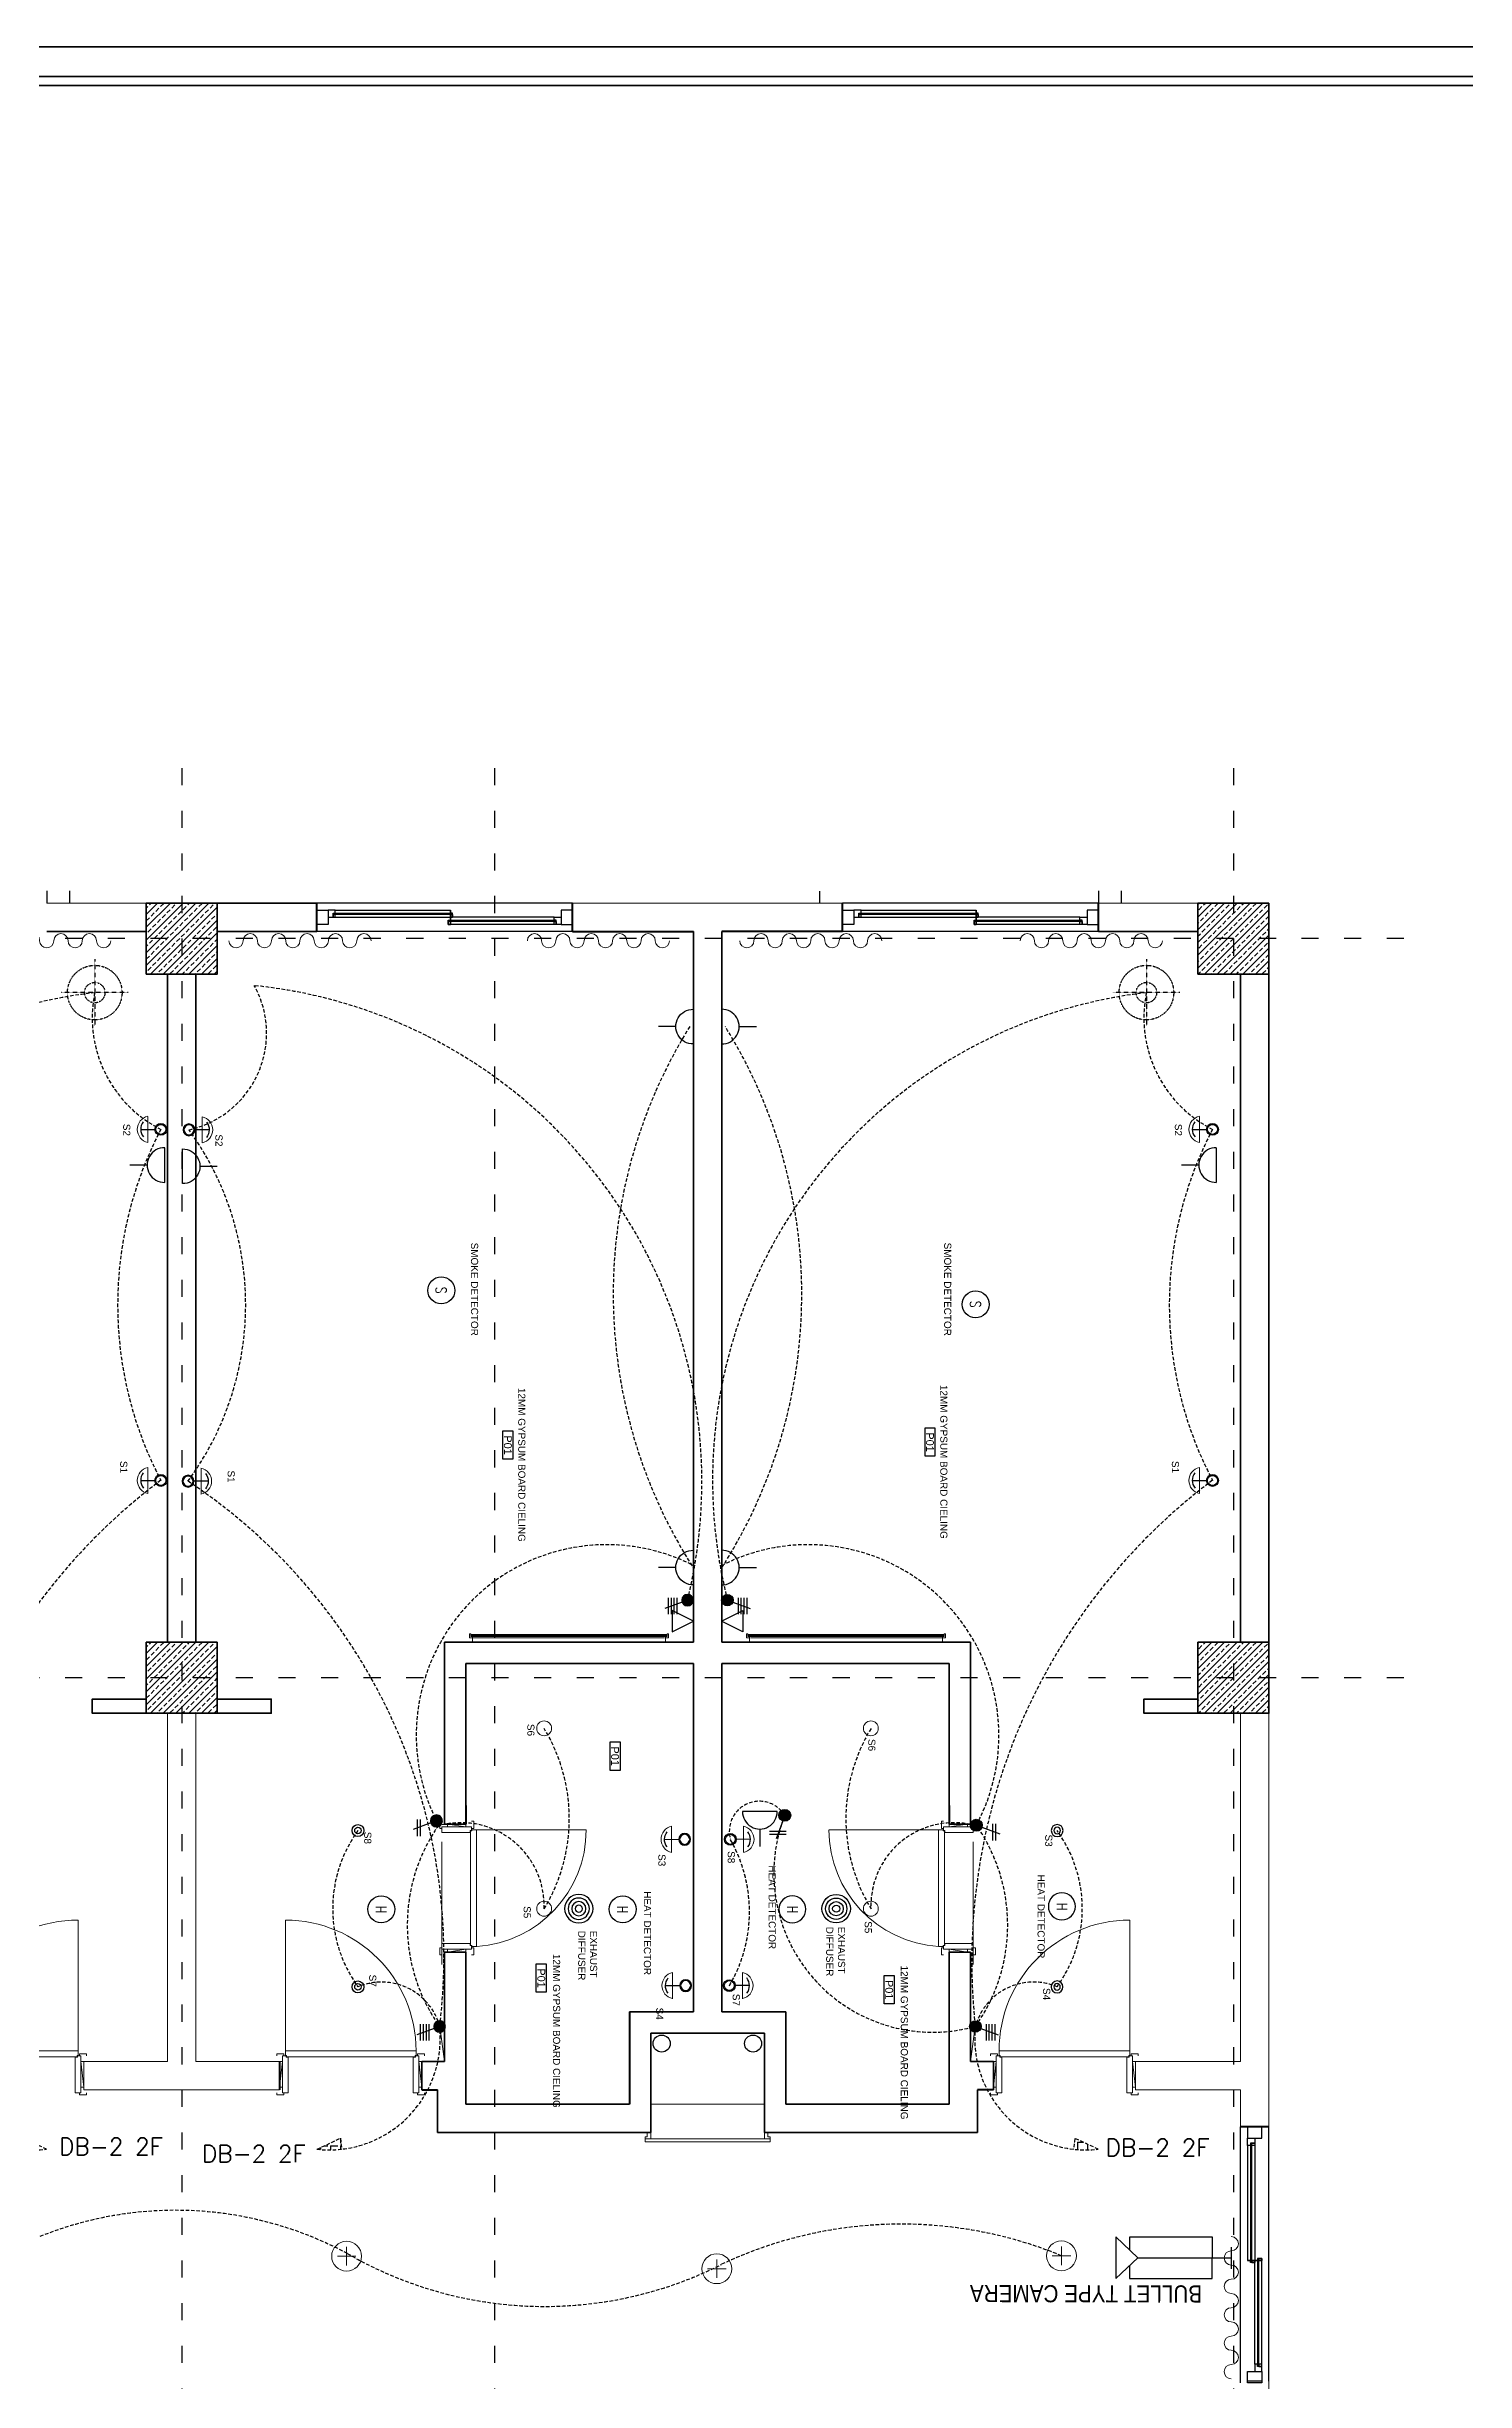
# Model space of a CAD drawing. Header units: millimetres. Extents: x -3207095 to 15275363, y 3702017 to 4798027.
# Drawn here: x 696173 to 697172, y 4471503 to 4473145 of the extents above; entities that cross this region are included whole.
import ezdxf
from ezdxf.enums import TextEntityAlignment as Align

# ---------------------------------------------------------------- set-up
doc = ezdxf.new("R2010")
doc.units = ezdxf.units.MM
for name, pattern in [('ACAD_ISO03W100', [30, 12, -18]), ('DUZ', [500, 500]), ('HIDDEN', [0.375, 0.25, -0.125]), ('HIDDEN2', [0.1875, 0.125, -0.0625])]:
    doc.linetypes.add(name, pattern=pattern)
doc.layers.get('0').update_dxf_attribs({"color": 1, "linetype": 'DUZ'})
for name, color, linetype in [('0 MC MAHAL', 94, 'Continuous'), ('a_aydinlatma', 5, 'Continuous'), ('a_olcu', 30, 'Continuous'), ('a_yazi', 105, 'Continuous'), ('AGAC', 116, 'Continuous'), ('EL-L-LS', 181, 'Continuous'), ('KOLTAR_F', 145, 'Continuous'), ('MH-EL-CCTV', 33, 'Continuous'), ('MH-EL-TEL', 222, 'Continuous'), ('MH-TXT', 2, 'Continuous'), ('OLCU', 1, 'Continuous'), ('PEN', 161, 'Continuous'), ('SMC-EL-FA', 33, 'Continuous'), ('SMC-EL-FA-TXT', 123, 'Continuous'), ('SMC-EL-L-LP', 22, 'Continuous'), ('SMC-EL-P', 160, 'Continuous'), ('SMC-TXT', 123, 'Continuous'), ('söve', 26, 'DUZ'), ('TESİSAT', 57, 'Continuous')]:
    doc.layers.add(name, color=color, linetype=linetype)
for name, color, linetype, lineweight in [('C LIGHT', 202, 'Continuous', 9), ('cam', 143, 'Continuous', 20), ('DUV', 220, 'Continuous', 50), ('DUVAR', 7, 'Continuous', 35), ('EL-L-WIR', 124, 'Continuous', 30), ('FE_MOBTEF.2', 33, 'Continuous', 18), ('FE_PERDE', 205, 'Continuous', 15), ('gor25', 142, 'Continuous', 25), ('iç duvar', 7, 'Continuous', 50), ('KAPEN', 151, 'Continuous', 9), ('KOLON_F', 3, 'Continuous', 35), ('Xref', 253, 'Continuous', 13)]:
    doc.layers.add(name, color=color, linetype=linetype, lineweight=lineweight)
doc.styles.add('ARIEL20S', font='arial.ttf')
doc.styles.add('ROMANS', font='romans.shx')
doc.styles.add('smc-1', font='simplex.shx')
doc.styles.add('SMC-2', font='GOTHIC.TTF', dxfattribs={"width": 0.9})

# ---------------------------------------------------------------- blocks, each defined once
blk = doc.blocks.new('GEN_BLOCK00601')
at = {"linetype": 'Continuous', "ltscale": 50}
for centre, start, end in [((50, 50), 0, 180), ((150, 50), 180, 0), ((250, 50), 0, 180), ((350, 50), 180, 0), ((450, 50), 0, 180), ((550, 50), 180, 0), ((650, 50), 0, 180), ((750, 50), 180, 0), ((850, 50), 0, 180), ((950, 50), 180, 0)]:
    blk.add_arc(centre, 50, start, end, dxfattribs=at)
for tag in ['FLOOR', 'Sfb']:
    blk.add_attdef(tag, (0, 0), '', height=1)
blk = doc.blocks.new('new block')
at = {"layer": 'KAPEN'}
for p, q in [((105202.053, 48261.86), (105202.02, 48261.86)), ((105202.053, 48261.853), (105202.053, 48261.86)), ((105202.063, 48261.853), (105202.053, 48261.853)), ((105202.063, 48261.047), (105202.063, 48261.853)), ((105201.25, 48261.04), (105202.053, 48261.04)), ((105202.053, 48261.047), (105202.063, 48261.047)), ((105202.053, 48261.04), (105202.053, 48261.047))]:
    blk.add_line(p, q, dxfattribs=at)
for points in [[(105202.02, 48261.04), (105202.02, 48261.86)], [(105202.055, 48261.92), (105202.04, 48261.92), (105202.04, 48261.87), (105202.055, 48261.87)], [(105202.225, 48261.88), (105202.225, 48261.9), (105202.095, 48261.88), (105202.095, 48261.9)], [(105202.265, 48261.92), (105202.28, 48261.92), (105202.28, 48261.87), (105202.265, 48261.87)], [(105202.055, 48260.98), (105202.04, 48260.98), (105202.04, 48261.03), (105202.055, 48261.03)], [(105202.225, 48261.02), (105202.225, 48261), (105202.095, 48261.02), (105202.095, 48261)], [(105202.265, 48260.98), (105202.28, 48260.98), (105202.28, 48261.03), (105202.265, 48261.03)]]:
    blk.add_lwpolyline(points, dxfattribs=at)
for points in [[(105202.055, 48261.88), (105202.055, 48261.855), (105202.065, 48261.855), (105202.065, 48261.84), (105202.265, 48261.84), (105202.265, 48261.88)], [(105202.055, 48261.02), (105202.055, 48261.045), (105202.065, 48261.045), (105202.065, 48261.06), (105202.265, 48261.06), (105202.265, 48261.02)]]:
    blk.add_lwpolyline(points, close=True, dxfattribs=at)
blk.add_arc((105202.071, 48261.04), 0.822, 93.6023, 180, dxfattribs=at)
blk = doc.blocks.new('K210')
for p, q in [((0.04, 0.985), (0.04, 0.032)), ((0.04, 0.032), (0.047, 0.032)), ((0.047, 0.032), (0.047, 0.022)), ((0.047, 0.022), (0.953, 0.022)), ((0.953, 0.032), (0.96, 0.032)), ((0.953, 0.022), (0.953, 0.032)), ((0.96, 0.032), (0.96, 0.065))]:
    blk.add_line(p, q)
for points in [[(-0.02, 0.03), (-0.02, 0.045), (0.03, 0.045), (0.03, 0.03)], [(0.04, 0.065), (0.96, 0.065)], [(1.02, 0.03), (1.02, 0.045), (0.97, 0.045), (0.97, 0.03)], [(0.02, -0.19), (0, -0.19), (0.02, -0.01), (0, -0.01)], [(0.98, -0.19), (1, -0.19), (0.98, -0.01), (1, -0.01)], [(-0.02, -0.23), (-0.02, -0.245), (0.03, -0.245), (0.03, -0.23)], [(1.02, -0.23), (1.02, -0.245), (0.97, -0.245), (0.97, -0.23)]]:
    blk.add_lwpolyline(points)
for points in [[(0.02, 0.03), (0.045, 0.03), (0.045, 0.02), (0.06, 0.02), (0.06, -0.23), (0.02, -0.23)], [(0.98, 0.03), (0.955, 0.03), (0.955, 0.02), (0.94, 0.02), (0.94, -0.23), (0.98, -0.23)]]:
    blk.add_lwpolyline(points, close=True)
blk.add_arc((0.04, 0.065), 0.92, 0, 90)
blk = doc.blocks.new('rgtkjıtdkfgölv')
at = {"layer": 'FE_MOBTEF.2'}
for p, q in [((104445.908, 48877.932), (104445.908, 48877.962)), ((104447.268, 48877.932), (104447.268, 48877.962)), ((104445.908, 48877.932), (104445.888, 48877.932)), ((104445.888, 48877.932), (104445.888, 48877.902)), ((104445.888, 48877.902), (104445.898, 48877.902)), ((104445.898, 48877.914), (104445.898, 48877.922)), ((104445.898, 48877.922), (104447.278, 48877.922)), ((104445.898, 48877.922), (104445.908, 48877.922)), ((104445.898, 48877.902), (104445.898, 48877.922)), ((104445.898, 48877.908), (104445.898, 48877.914)), ((104445.898, 48877.914), (104447.278, 48877.914)), ((104447.278, 48877.914), (104445.898, 48877.914)), ((104447.278, 48877.908), (104445.898, 48877.908)), ((104445.908, 48877.922), (104445.908, 48877.932)), ((104447.261, 48877.932), (104445.914, 48877.932)), ((104447.268, 48877.932), (104447.288, 48877.932)), ((104447.268, 48877.922), (104447.268, 48877.932)), ((104447.278, 48877.922), (104447.268, 48877.922)), ((104447.278, 48877.902), (104447.278, 48877.922)), ((104447.278, 48877.922), (104447.278, 48877.914)), ((104447.278, 48877.914), (104447.278, 48877.908)), ((104447.288, 48877.902), (104447.278, 48877.902)), ((104447.288, 48877.932), (104447.288, 48877.902))]:
    blk.add_line(p, q, dxfattribs=at)
blk = doc.blocks.new('a_malzeme')
blk.add_lwpolyline([(-100, 70), (100, 70), (100, 0), (-100, 0), (-100, 70)])
at = {"style": 'ARIEL20S'}
blk.add_attdef('P01', text='', height=55, dxfattribs=at).set_placement((0, 35), align=Align.MIDDLE_CENTER)
blk = doc.blocks.new('ANEM')
at = {"layer": 'a_aydinlatma'}
for radius in [100, 75, 50, 25]:
    blk.add_circle((56721, 5587), radius, dxfattribs=at)
blk = doc.blocks.new('SD')
at = {"color": 140}
blk.add_circle((0, 0), 0.25, dxfattribs=at)
at = {"layer": 'SMC-EL-FA-TXT', "style": 'ROMANS', "width": 0.75}
blk.add_text('S', height=0.197, dxfattribs=at).set_placement((-0.066, -0.101, 0))
blk = doc.blocks.new('LIGHT3')
at = {"layer": 'SMC-EL-L-LP'}
blk.add_line((0.001, 0), (0, 0.235), dxfattribs=at)
for radius in [0.0975, 0.0825]:
    blk.add_circle((0, 0.332), radius, dxfattribs=at)
blk.add_arc((0, 0.2), 0.2, 231.5853, 308.8029, dxfattribs=at)
blk = doc.blocks.new('LS-1WAY-4G')
at = {"layer": 'EL-L-LS'}
blk.add_hatch(color=181, dxfattribs=at).paths.add_polyline_path([(0.092, 0.092, 1), (-0.092, 0.092, 1)])
at = {"layer": 'EL-L-LS', "color": 181}
for p, q in [((-0.036, 0.4), (0.223, 0.4)), ((0.031, 0.178), (0.132, 0.453)), ((-0.036, 0.354), (0.223, 0.354)), ((-0.036, 0.308), (0.223, 0.308)), ((-0.036, 0.263), (0.223, 0.263))]:
    blk.add_line(p, q, dxfattribs=at)
blk.add_circle((0, 0.092), 0.0917, dxfattribs=at)
blk = doc.blocks.new('LIGHT1')
at = {"linetype": 'Continuous'}
for radius in [0.11, 0.06]:
    blk.add_circle((0, 0), radius, dxfattribs=at)
blk = doc.blocks.new('A$C89dd7f61')
at = {"layer": 'SMC-EL-L-LP', "xscale": -38, "yscale": 38, "zscale": 38}
blk.add_blockref('LIGHT1', (0, 0), dxfattribs=at)
blk = doc.blocks.new('CL1')
at = {"layer": 'C LIGHT'}
blk.add_circle((0, 0), 5.25, dxfattribs=at)
blk = doc.blocks.new('HD')
at = {"color": 22}
blk.add_circle((0, 0), 0.25, dxfattribs=at)
at = {"layer": 'SMC-EL-FA-TXT', "color": 123, "style": 'ROMANS', "width": 0.75}
blk.add_text('H', height=0.197, dxfattribs=at).set_placement((-0.074, -0.096, 0))
blk = doc.blocks.new('S13A')
for p, q in [((0, 0.18), (0, 0.358)), ((-0.178, 0), (0.178, 0))]:
    blk.add_line(p, q)
blk.add_arc((0, 0.002), 0.178, 359.4023, 180.5977)
blk = doc.blocks.new('LS-1WAY-2G')
at = {"layer": 'SMC-EL-L-LP'}
blk.add_hatch(color=181, dxfattribs=at).paths.add_polyline_path([(0.092, 0.092, 1), (-0.092, 0.092, 1)])
at = {"layer": 'SMC-EL-L-LP', "color": 181}
for p, q in [((-0.021, 0.387), (0.237, 0.387)), ((0.031, 0.178), (0.132, 0.453)), ((-0.021, 0.342), (0.237, 0.342))]:
    blk.add_line(p, q, dxfattribs=at)
blk.add_circle((0, 0.092), 0.0917, dxfattribs=at)
blk = doc.blocks.new('A$C288ee9c8')
at = {"layer": 'a_aydinlatma', "linetype": 'HIDDEN', "ltscale": 10}
h = blk.add_hatch(dxfattribs=at)
h.set_pattern_fill('ANGLE', color=8)
h.set_pattern_definition([(0, (-694012.924, -4479302.351), (0, 6.985), [5.08, -1.905]), (90, (-694012.924, -4479302.351), (-6.985, 4e-16), [5.08, -1.905])])
h.paths.add_polyline_path([(818.7, 95), (811, 111.4), (818.6, 112.3, -0.055419)])
at = {"layer": 'a_aydinlatma', "color": 3, "linetype": 'HIDDEN', "ltscale": 10}
for p, q in [((811, 111.4), (818.6, 112.3)), ((818.7, 95), (811, 111.4))]:
    blk.add_line(p, q, dxfattribs=at)
at = {"layer": 'a_aydinlatma', "linetype": 'HIDDEN', "ltscale": 10}
for centre, radius, start, end in [((349, 15), 350.8, 76.2487, 174.124), ((586.1, 150), 122.5, 58.8129, 121.1871), ((647.4, 196.4), 58.4, 87.8918, 195.2638), ((683.3, -216.4), 400.7, 82.9628, 146.5996), ((743.4, 140.5), 42.3, 105.1019, 203.2178), ((649.5, 199.8), 93.8, 234.1169, 305.8831), ((33.5, -10.1), 69.6, 12.4474, 118.8317), ((224.6, -165.2), 210, 53.7613, 125.8826)]:
    blk.add_arc(centre, radius, start, end, dxfattribs=at)
at = {"layer": 'a_aydinlatma', "color": 3, "linetype": 'HIDDEN', "ltscale": 10}
for centre, radius, start, end in [((217.3, 659.8), 356.4, 238.0893, 302.6285), ((527.5, 298.9), 134.1, 153.7039, 298.1425), ((661.1, 281.6), 123.1, 235.1615, 305.395), ((740.9, 103.4), 78.3, 353.6906, 96.2336)]:
    blk.add_arc(centre, radius, start, end, dxfattribs=at)
at = {"layer": 'MH-EL-TEL'}
for p, q in [((447.2, 359.8), (439.7, 344.8)), ((454.7, 344.8), (447.2, 359.8)), ((439.7, 344.8), (454.7, 344.8))]:
    blk.add_line(p, q, dxfattribs=at)
at = {"layer": 'OLCU', "color": 252, "linetype": 'Continuous', "lineweight": 5, "true_color": 0x939598}
blk.add_line((732.4, 181.3), (757, 184.8), dxfattribs=at)
at = {"layer": 'SMC-EL-L-LP', "lineweight": 0}
for p, q in [((694.4, 345.2), (712.8, 345.2)), ((591.5, 344.5), (609.8, 344.5)), ((110.7, 14.1), (92.3, 14.1)), ((357.9, 13.4), (339.5, 13.4))]:
    blk.add_line(p, q, dxfattribs=at)
for centre, start, end in [((703.6, 347.1), 191.7871, 348.2129), ((600.7, 346.5), 191.7871, 348.2129), ((101.5, 12.2), 11.7871, 168.2129), ((348.7, 11.4), 11.7871, 168.2129)]:
    blk.add_arc(centre, 9.38, start, end, dxfattribs=at)
at = {"layer": 'a_aydinlatma', "xscale": -0.1, "yscale": 0.1, "zscale": 0.1, "rotation": 180}
blk.add_blockref('ANEM', (-5022.6, 837.9), dxfattribs=at)
at = {"layer": 'a_olcu', "xscale": 0.1, "yscale": 0.1, "zscale": 0.1}
for p in [(542.2, 301.2), (698.3, 249.3), (323.3, 225.8)]:
    blk.add_blockref('a_malzeme', p, dxfattribs=at).add_auto_attribs({'P01': 'P01'})
at = {"layer": 'C LIGHT', "linetype": 'Continuous', "xscale": -1, "rotation": 180}
for p in [(522.6, 254.8), (649.5, 254.8)]:
    blk.add_blockref('CL1', p, dxfattribs=at)
at = {"layer": 'EL-L-LS', "xscale": -45.60000005237816, "yscale": 45.60000005237816, "zscale": 45.60000005237816, "rotation": 180}
blk.add_blockref('LS-1WAY-2G', (587.7, 183.2), dxfattribs=at)
at = {"layer": 'EL-L-WIR', "xscale": -44.23680000000058, "yscale": 44.23680000000058, "zscale": 44.23680000000058, "rotation": 180}
for p in [(432.4, 359.8), (732.4, 185.3)]:
    blk.add_blockref('LS-1WAY-4G', p, dxfattribs=at)
at = {"layer": 'SMC-EL-FA', "xscale": 38, "yscale": 38, "zscale": 38, "rotation": 180}
for p in [(649.9, 310.1), (649.9, 140.2)]:
    blk.add_blockref('HD', p, dxfattribs=at)
at = {"layer": 'SMC-EL-FA', "xscale": 38, "yscale": 38, "zscale": 38}
blk.add_blockref('SD', (214.5, 182.4), dxfattribs=at)
at = {"layer": 'SMC-EL-L-LP', "lineweight": 0, "xscale": -42.74999999996362, "yscale": 42.74999999996362, "zscale": 42.74999999996362}
for p in [(600.7, 339.5), (703.6, 340.2)]:
    blk.add_blockref('LIGHT3', p, dxfattribs=at)
at = {"layer": 'SMC-EL-L-LP', "lineweight": 0, "xscale": -42.74999999996362, "yscale": 42.74999999996362, "zscale": 42.74999999996362, "rotation": 180}
for p in [(101.5, 19.1), (348.7, 18.4)]:
    blk.add_blockref('LIGHT3', p, dxfattribs=at)
at = {"layer": 'SMC-EL-P', "xscale": -68.51054328617874, "yscale": 68.51054328617874, "zscale": 68.51054328617874, "rotation": 180}
for p in [(28.9, 359.8), (409.5, 359.8)]:
    blk.add_blockref('S13A', p, dxfattribs=at)
at = {"layer": 'SMC-EL-P', "xscale": -68.51054328617874, "yscale": 68.51054328617874, "zscale": 68.51054328617874}
blk.add_blockref('S13A', (127.2, 0.3), dxfattribs=at)
at = {"layer": 'Xref', "xscale": -1, "rotation": 180}
for p in [(594.5, 123.8), (704.5, 123.8)]:
    blk.add_blockref('A$C89dd7f61', p, dxfattribs=at)
at = {"layer": 'a_yazi', "char_height": 5, "style": 'ARIEL20S'}
for s, insert, width, attachment_point in [('S3', (611.1, 340.2), 51.389, 1), ('HEAT DETECTOR', (637.2, 324.9), 143.239, 7), ('S4', (719.1, 338.6), 51.389, 1), ('EXHAUST DIFFUSER', (665, 292.1), 51.389, 1), ('12MM GYPSUM BOARD CIELING ', (681.3, 261), 143.239, 7), ('S6', (519.5, 248), 51.389, 1), ('12MM GYPSUM BOARD CIELING ', (283.1, 236.5), 143.239, 7), ('S5', (647.7, 245.4), 51.389, 1), ('SMOKE DETECTOR', (180.9, 203.3), 143.239, 7), ('S8', (595.4, 133.2), 51.389, 1), ('S7', (695.9, 136.7), 51.389, 1), ('S1', (341.2, 37.1), 51.389, 1), ('S2', (104.7, 28.5), 51.389, 1)]:
    blk.add_mtext(s, dxfattribs=dict(at, insert=insert, width=width, attachment_point=attachment_point))
blk = doc.blocks.new('A$C7aefd928')
at = {"layer": 'a_aydinlatma', "linetype": 'HIDDEN', "ltscale": 10}
h = blk.add_hatch(dxfattribs=at)
h.set_pattern_fill('ANGLE', color=8)
h.set_pattern_definition([(0, (-693994.367, -4479887.279), (0, 6.985), [5.08, -1.905]), (90, (-693994.367, -4479887.279), (-6.985, 4e-16), [5.08, -1.905])])
h.paths.add_polyline_path([(837.2, 271.4), (829.6, 255), (837.2, 254.1, 0.055419)])
at = {"layer": 'a_aydinlatma', "linetype": 'HIDDEN2'}
for p, q in [((23.5, 328.8), (23.5, 281.7)), ((0, 305.3), (47, 305.3))]:
    blk.add_line(p, q, dxfattribs=at)
at = {"layer": 'a_aydinlatma', "color": 3, "linetype": 'HIDDEN', "ltscale": 10}
for p, q in [((837.2, 271.4), (829.6, 255)), ((829.6, 255), (837.2, 254.1))]:
    blk.add_line(p, q, dxfattribs=at)
at = {"layer": 'a_aydinlatma', "linetype": 'HIDDEN2'}
for radius in [19.2, 7.2]:
    blk.add_circle((23.5, 305.3), radius, dxfattribs=at)
at = {"layer": 'a_aydinlatma', "linetype": 'HIDDEN', "ltscale": 10}
for centre, radius, start, end in [((41.1, 391.6), 88.1, 258.5011, 333.1564), ((243.2, 587.1), 265.7, 242.3098, 297.7005), ((705.2, 605.5), 423.1, 216.8454, 276.1897), ((366.4, 345.2), 345.2, 186.6453, 284.1662), ((668, 166.4), 93.8, 54.1169, 125.8831), ((761.9, 225.8), 42.3, 156.7822, 254.8981), ((643.1, 154.9), 111.8, 248.5847, 15.5788), ((665.9, 169.8), 58.4, 164.7362, 272.1082), ((604.6, 216.3), 122.5, 238.8129, 301.1871), ((613.5, 32.9), 21.1, 121.94, 285.5579), ((670.1, -77.2), 103.2, 59.6797, 119.5515)]:
    blk.add_arc(centre, radius, start, end, dxfattribs=at)
at = {"layer": 'a_aydinlatma', "color": 3, "linetype": 'HIDDEN', "ltscale": 10}
for centre, radius, start, end in [((759.4, 262.8), 78.3, 263.7664, 6.3094), ((546, 67.4), 134.1, 61.8575, 206.2961), ((679.6, 84.6), 123.1, 54.605, 124.8385), ((235.8, -293.6), 356.4, 57.3715, 121.9107)]:
    blk.add_arc(centre, radius, start, end, dxfattribs=at)
at = {"layer": 'MH-EL-TEL'}
for p, q in [((465.7, 6.4), (458.2, 21.4)), ((458.2, 21.4), (473.2, 21.4)), ((473.2, 21.4), (465.7, 6.4))]:
    blk.add_line(p, q, dxfattribs=at)
at = {"layer": 'OLCU', "color": 252, "linetype": 'Continuous', "lineweight": 5, "true_color": 0x939598}
blk.add_line((750.9, 184.9), (775.5, 181.4), dxfattribs=at)
at = {"layer": 'SMC-EL-L-LP', "lineweight": 0}
for p, q in [((128.9, 342.6), (110.6, 342.6)), ((375.9, 342.7), (357.5, 342.7)), ((610, 21.7), (628.3, 21.7)), ((712.9, 21), (731.3, 21))]:
    blk.add_line(p, q, dxfattribs=at)
for centre, start, end in [((119.7, 344.6), 191.7871, 348.2129), ((366.7, 344.6), 191.7871, 348.2129), ((619.2, 19.8), 11.7871, 168.2129), ((722.1, 19.1), 11.7871, 168.2129)]:
    blk.add_arc(centre, 9.38, start, end, dxfattribs=at)
at = {"layer": 'a_aydinlatma', "xscale": 0.1, "yscale": 0.1, "zscale": 0.1}
blk.add_blockref('ANEM', (-5004.1, -471.7), dxfattribs=at)
at = {"layer": 'a_olcu', "xscale": 0.1, "yscale": 0.1, "zscale": 0.1}
for p in [(339.7, 149.5), (725, 120.8)]:
    blk.add_blockref('a_malzeme', p, dxfattribs=at).add_auto_attribs({'P01': 'P01'})
at = {"layer": 'C LIGHT', "linetype": 'Continuous'}
for p in [(541.1, 111.4), (668, 111.4)]:
    blk.add_blockref('CL1', p, dxfattribs=at)
at = {"layer": 'EL-L-LS', "xscale": 45.60000005237816, "yscale": 45.60000005237816, "zscale": 45.60000005237816}
blk.add_blockref('LS-1WAY-2G', (609.3, 181.4), dxfattribs=at)
at = {"layer": 'EL-L-LS', "xscale": 45.60000005237816, "yscale": 45.60000005237816, "zscale": 45.60000005237816, "rotation": 270}
blk.add_blockref('LS-1WAY-2G', (598.1, 50.8), dxfattribs=at)
at = {"layer": 'EL-L-WIR', "xscale": 44.23680000000058, "yscale": 44.23680000000058, "zscale": 44.23680000000058}
for p in [(750.9, 180.9), (450.9, 6.4)]:
    blk.add_blockref('LS-1WAY-4G', p, dxfattribs=at)
at = {"layer": 'SMC-EL-FA', "yscale": 38, "zscale": 38}
for name, p, xscale in [('HD', (666.4, 245.8), -38), ('SD', (242.8, 185.1), 38), ('HD', (668.4, 56.1), -38)]:
    blk.add_blockref(name, p, dxfattribs=dict(at, xscale=xscale))
at = {"layer": 'SMC-EL-L-LP', "lineweight": 0, "xscale": 42.74999999996362, "yscale": 42.74999999996362, "zscale": 42.74999999996362}
for p in [(119.7, 337.6), (366.7, 337.6)]:
    blk.add_blockref('LIGHT3', p, dxfattribs=at)
at = {"layer": 'SMC-EL-L-LP', "lineweight": 0, "xscale": 42.74999999996362, "yscale": 42.74999999996362, "zscale": 42.74999999996362, "rotation": 180}
for p in [(619.2, 26.7), (722.1, 26)]:
    blk.add_blockref('LIGHT3', p, dxfattribs=at)
at = {"layer": 'SMC-EL-P', "xscale": 68.51054328617874, "yscale": 68.51054328617874, "zscale": 68.51054328617874}
for p, rotation in [((144.8, 354.5), 180), ((599.6, 33.3), 270)]:
    blk.add_blockref('S13A', p, dxfattribs=dict(at, rotation=rotation))
for p in [(47.4, 6.4), (428, 6.4)]:
    blk.add_blockref('S13A', p, dxfattribs=at)
at = {"layer": 'Xref'}
for p in [(613, 242.5), (723, 242.4)]:
    blk.add_blockref('A$C89dd7f61', p, dxfattribs=at)
at = {"layer": 'a_yazi', "char_height": 5, "style": 'ARIEL20S'}
for s, insert, width, attachment_point in [('S2', (115.8, 330.3), 51.389, 1), ('S1', (353, 328.2), 51.389, 1), ('S3', (615.8, 239.1), 51.389, 1), ('HEAT DETECTOR', (644, 228.6), 143.239, 7), ('S4', (723.8, 237.6), 51.389, 1), ('SMOKE DETECTOR', (199.4, 162.9), 143.239, 7), ('12MM GYPSUM BOARD CIELING ', (299.5, 160.2), 143.239, 7), ('12MM GYPSUM BOARD CIELING ', (708, 132.4), 143.239, 7), ('S6', (548.6, 114.6), 51.389, 1), ('S5', (676.8, 112.1), 51.389, 1), ('EXHAUST DIFFUSER', (680.7, 93.3), 51.389, 1), ('HEAT DETECTOR', (637.5, 39.4), 143.239, 7), ('S7', (727.9, 19.2), 51.389, 1), ('S8', (627.5, 15.7), 51.389, 1)]:
    blk.add_mtext(s, dxfattribs=dict(at, insert=insert, width=width, attachment_point=attachment_point))
blk = doc.blocks.new('CL4')
at = {"layer": 'C LIGHT', "color": 3}
for p, q in [((-3.25, 0), (3.25, 0)), ((0, 3.25), (0, -3.25))]:
    blk.add_line(p, q, dxfattribs=at)
at = {"layer": 'C LIGHT'}
blk.add_circle((0, 0), 5.25, dxfattribs=at)
blk = doc.blocks.new('CCTV-CAMERA')
for p, q in [((0, -0.104), (0, 0.104)), ((0.183, 0), (0, 0)), ((0.903, 0), (0.183, 0)), ((1.115, 0.2), (0.903, 0)), ((0.903, 0), (1.115, -0.2)), ((1.115, -0.2), (1.115, 0.2))]:
    blk.add_line(p, q)
blk.add_lwpolyline([(0.983, 0.076), (0.983, 0.2), (0.183, 0.2), (0.183, -0.2), (0.983, -0.2), (0.983, -0.076)])

msp = doc.modelspace()

# ---------------------------------------------------------------- hatches: boundary and pattern name
at = {"layer": 'KOLTAR_F'}
h = msp.add_hatch(dxfattribs=at)
h.set_pattern_fill('ANSI33', color=256, style=0)
h.set_pattern_definition([(45, (33439.8884, -31869.6676), (-4.4901280605, 4.4901280605), []), (45, (33444.3785, -31869.6676), (-4.4901280605, 4.4901280605), [3.175, -1.5875])])
h.paths.add_polyline_path([(696293.4, 4472542.8), (696243.4, 4472542.8), (696243.4, 4472492.8), (696293.4, 4472492.8)])
h = msp.add_hatch(dxfattribs=at)
h.set_pattern_fill('ANSI33', color=256, style=0)
h.set_pattern_definition([(45, (32699.8884, -31869.6676), (-4.4901280605, 4.4901280605), []), (45, (32704.3785, -31869.6676), (-4.4901280605, 4.4901280605), [3.175, -1.5875])])
h.paths.add_polyline_path([(697033.4, 4472542.8), (696983.4, 4472542.8), (696983.4, 4472492.8), (697033.4, 4472492.8)])
h = msp.add_hatch(dxfattribs=at)
h.set_pattern_fill('ANSI33', color=256, style=0)
h.set_pattern_definition([(45, (33439.8884, -32389.6676), (-4.4901280605, 4.4901280605), []), (45, (33444.3785, -32389.6676), (-4.4901280605, 4.4901280605), [3.175, -1.5875])])
h.paths.add_polyline_path([(696293.4, 4472022.8), (696243.4, 4472022.8), (696243.4, 4471972.8), (696293.4, 4471972.8)])
h = msp.add_hatch(dxfattribs=at)
h.set_pattern_fill('ANSI33', color=256, style=0)
h.set_pattern_definition([(45, (32699.8884, -32389.6676), (-4.4901280605, 4.4901280605), []), (45, (32704.3785, -32389.6676), (-4.4901280605, 4.4901280605), [3.175, -1.5875])])
h.paths.add_polyline_path([(697033.4, 4472022.8), (696983.4, 4472022.8), (696983.4, 4471972.8), (697033.4, 4471972.8)])

# ---------------------------------------------------------------- linework, layer by layer
at = {"color": 232, "linetype": 'ACAD_ISO03W100'}
for p, q in [((696268.4, 4472637.8), (696268.4, 4469507.8)), ((696488.4, 4472637.8), (696488.4, 4469507.8)), ((697008.4, 4472637.8), (697008.4, 4469507.8)), ((697128.4, 4472517.8), (693188.4, 4472517.8)), ((697128.4, 4471997.8), (693188.4, 4471997.8))]:
    msp.add_line(p, q, dxfattribs=at)
at = {"layer": 'a_aydinlatma', "linetype": 'HIDDEN', "ltscale": 10}
for centre, radius, start, end in [((696264, 4471367.4), 255.7, 61.7761, 118.497), ((696774.7, 4471316.7), 296.7, 67.6751, 115.2569), ((696523.7, 4471833.2), 277.7, 240.0127, 296.6216)]:
    msp.add_arc(centre, radius, start, end, dxfattribs=at)
at = {"layer": 'AGAC'}
for p, q in [((696543.4, 4472542.8), (696363.4, 4472542.8)), ((696913.4, 4472542.8), (696733.4, 4472542.8)), ((696543.4, 4472522.8), (696363.4, 4472522.8)), ((696913.4, 4472522.8), (696733.4, 4472522.8)), ((697013.4, 4471501.8), (697013.4, 4471681.8)), ((697033.4, 4471502.8), (697033.4, 4471681.8))]:
    msp.add_line(p, q, dxfattribs=at)
at = {"layer": 'cam'}
for p, q in [((696374.9, 4472535.8), (696458.9, 4472535.8)), ((696374.9, 4472535.3), (696458.9, 4472535.3)), ((696374.9, 4472534.8), (696458.9, 4472534.8)), ((696744.9, 4472535.8), (696828.9, 4472535.8)), ((696744.9, 4472535.3), (696828.9, 4472535.3)), ((696744.9, 4472534.8), (696828.9, 4472534.8)), ((696531.9, 4472530.8), (696455.9, 4472530.8)), ((696531.9, 4472530.3), (696455.9, 4472530.3)), ((696531.9, 4472529.8), (696455.9, 4472529.8)), ((696901.9, 4472530.8), (696825.9, 4472530.8)), ((696901.9, 4472530.3), (696825.9, 4472530.3)), ((696901.9, 4472529.8), (696825.9, 4472529.8)), ((697020.4, 4471670.3), (697020.4, 4471586.3)), ((697020.9, 4471670.3), (697020.9, 4471586.3)), ((697021.4, 4471670.3), (697021.4, 4471586.3)), ((697025.4, 4471513.3), (697025.4, 4471589.3)), ((697025.9, 4471513.3), (697025.9, 4471589.3)), ((697026.4, 4471513.3), (697026.4, 4471589.3))]:
    msp.add_line(p, q, dxfattribs=at)
at = {"layer": 'DUV'}
for p, q in [((696363.4, 4472522.8), (696363.4, 4472542.8)), ((696363.4, 4472522.8), (696363.4, 4472542.8)), ((696363.4, 4472522.8), (696363.4, 4472542.8)), ((696543.4, 4472522.8), (696543.4, 4472542.8)), ((696543.4, 4472522.8), (696543.4, 4472542.8)), ((696543.4, 4472522.8), (696543.4, 4472542.8)), ((696733.4, 4472522.8), (696733.4, 4472542.8)), ((696913.4, 4472522.8), (696913.4, 4472542.8)), ((696543.4, 4472522.8), (696628.4, 4472522.8)), ((696733.4, 4472522.8), (696648.4, 4472522.8)), ((696468.4, 4471907.8), (696468.4, 4471894.8)), ((696808.4, 4471907.8), (696808.4, 4471894.8)), ((696583.4, 4471762.8), (696583.4, 4471697.8)), ((696337.3, 4471727.8), (696337.3, 4471707.8)), ((696437.3, 4471707.8), (696448.4, 4471707.8)), ((696839.5, 4471707.8), (696828.4, 4471707.8)), ((697033.4, 4471681.8), (697013.4, 4471681.8)), ((697033.4, 4471681.8), (697013.4, 4471681.8)), ((697033.4, 4471681.8), (697013.4, 4471681.8))]:
    msp.add_line(p, q, dxfattribs=at)
at = {"layer": 'DUVAR'}
for p, q in [((696363.4, 4472542.8), (696293.4, 4472542.8)), ((696363.4, 4472522.8), (696363.4, 4472542.8)), ((696543.4, 4472522.8), (696543.4, 4472542.8)), ((696733.4, 4472522.8), (696733.4, 4472542.8)), ((696913.4, 4472522.8), (696913.4, 4472542.8)), ((696173.4, 4472522.8), (696243.4, 4472522.8)), ((696363.4, 4472522.8), (696293.4, 4472522.8)), ((696628.4, 4472522.8), (696543.4, 4472522.8)), ((696628.4, 4472522.8), (696628.4, 4472022.8)), ((696648.4, 4472522.8), (696648.4, 4472022.8)), ((696648.4, 4472522.8), (696733.4, 4472522.8)), ((696913.4, 4472522.8), (696983.4, 4472522.8)), ((696258.4, 4472492.8), (696258.4, 4472022.8)), ((696278.4, 4472492.8), (696278.4, 4472022.8)), ((697013.4, 4472492.8), (697013.4, 4472022.8)), ((697033.4, 4472492.8), (697033.4, 4472022.8)), ((696453.4, 4472022.8), (696628.4, 4472022.8)), ((696453.4, 4472022.8), (696453.4, 4471894.8)), ((696823.4, 4472022.8), (696648.4, 4472022.8)), ((696823.4, 4472022.8), (696823.4, 4471894.8)), ((696468.4, 4472007.8), (696628.4, 4472007.8)), ((696468.4, 4472007.8), (696468.4, 4471894.8)), ((696628.4, 4472007.8), (696628.4, 4471762.8)), ((696648.4, 4472007.8), (696648.4, 4471762.8)), ((696808.4, 4472007.8), (696648.4, 4472007.8)), ((696808.4, 4472007.8), (696808.4, 4471894.8)), ((696468.4, 4471894.8), (696453.4, 4471894.8)), ((696808.4, 4471894.8), (696823.4, 4471894.8)), ((696453.4, 4471804.8), (696453.4, 4471727.8)), ((696453.4, 4471804.8), (696468.4, 4471804.8)), ((696468.4, 4471804.8), (696468.4, 4471697.8)), ((696808.4, 4471804.8), (696808.4, 4471697.8)), ((696823.4, 4471804.8), (696808.4, 4471804.8)), ((696823.4, 4471804.8), (696823.4, 4471727.8)), ((696628.4, 4471762.8), (696583.4, 4471762.8)), ((696583.4, 4471762.8), (696583.4, 4471697.8)), ((696648.4, 4471762.8), (696693.4, 4471762.8)), ((696693.4, 4471762.8), (696693.4, 4471697.8)), ((696598.4, 4471747.8), (696678.4, 4471747.8)), ((696598.4, 4471747.8), (696598.4, 4471677.8)), ((696678.4, 4471747.8), (696678.4, 4471677.8)), ((696437.3, 4471727.8), (696453.4, 4471727.8)), ((696437.3, 4471727.8), (696437.3, 4471707.8)), ((696839.5, 4471727.8), (696823.4, 4471727.8)), ((696839.5, 4471727.8), (696839.5, 4471707.8)), ((696448.4, 4471707.8), (696437.3, 4471707.8)), ((696448.4, 4471707.8), (696448.4, 4471677.8)), ((696583.4, 4471697.8), (696468.4, 4471697.8)), ((696693.4, 4471697.8), (696808.4, 4471697.8)), ((696828.4, 4471707.8), (696828.4, 4471677.8)), ((696828.4, 4471707.8), (696839.5, 4471707.8)), ((696598.4, 4471677.8), (696448.4, 4471677.8)), ((696678.4, 4471677.8), (696828.4, 4471677.8)), ((697033.4, 4471681.8), (697013.4, 4471681.8)), ((697033.4, 4471681.8), (697013.4, 4471681.8)), ((697033.4, 4471681.8), (697013.4, 4471681.8))]:
    msp.add_line(p, q, dxfattribs=at)
for points in [[(691547.6, 4473145.3), (698747.6, 4473145.3), (698747.6, 4468345.3), (691547.6, 4468345.3)], [(691568.6, 4473124.3), (698726.6, 4473124.3), (698726.6, 4468366.3), (691568.6, 4468366.3)], [(691574.9, 4473118), (698720.3, 4473118), (698720.3, 4468372.6), (691574.9, 4468372.6)]]:
    msp.add_lwpolyline(points, close=True, dxfattribs=at)
for points in [[(696243.4, 4471972.8), (696205.4, 4471972.8), (696205.4, 4471982.8), (696243.4, 4471982.8)], [(696293.4, 4471972.8), (696331.4, 4471972.8), (696331.4, 4471982.8), (696293.4, 4471982.8)], [(696983.4, 4471972.8), (696945.4, 4471972.8), (696945.4, 4471982.8), (696983.4, 4471982.8)]]:
    msp.add_lwpolyline(points, dxfattribs=at)
at = {"layer": 'gor25'}
for p, q in [((696376.4, 4472537.8), (696457.4, 4472537.8)), ((696376.4, 4472532.8), (696457.4, 4472532.8)), ((696530.4, 4472532.8), (696457.4, 4472532.8)), ((696746.4, 4472537.8), (696827.4, 4472537.8)), ((696746.4, 4472532.8), (696827.4, 4472532.8)), ((696900.4, 4472532.8), (696827.4, 4472532.8)), ((696530.4, 4472527.8), (696457.4, 4472527.8)), ((696900.4, 4472527.8), (696827.4, 4472527.8)), ((697018.4, 4471668.8), (697018.4, 4471587.8)), ((697023.4, 4471668.8), (697023.4, 4471587.8)), ((697023.4, 4471514.8), (697023.4, 4471587.8)), ((697028.4, 4471514.8), (697028.4, 4471587.8))]:
    msp.add_line(p, q, dxfattribs=at)
at = {"layer": 'iç duvar', "color": 7, "lineweight": 18}
for p, q in [((696173.4, 4472542.8), (696243.4, 4472542.8)), ((696733.4, 4472542.8), (696543.4, 4472542.8)), ((696913.4, 4472542.8), (696983.4, 4472542.8)), ((696258.4, 4471972.8), (696258.4, 4471727.8)), ((696278.4, 4471972.8), (696278.4, 4471727.8)), ((697013.4, 4471972.8), (697013.4, 4471727.8)), ((697033.4, 4471972.8), (697033.4, 4471681.8)), ((696199.5, 4471727.8), (696258.4, 4471727.8)), ((696199.5, 4471727.8), (696199.5, 4471707.8)), ((696337.3, 4471727.8), (696278.4, 4471727.8)), ((696939.5, 4471727.8), (697013.4, 4471727.8)), ((696939.5, 4471727.8), (696939.5, 4471707.8)), ((696199.5, 4471707.8), (696273.4, 4471707.8)), ((696337.3, 4471707.8), (696258.4, 4471707.8)), ((696939.5, 4471707.8), (697013.4, 4471707.8)), ((697013.4, 4471681.8), (697013.4, 4471707.8)), ((697013.4, 4471681.8), (697013.4, 4471707.8)), ((697033.4, 4471382.8), (697033.4, 4471572.8))]:
    msp.add_line(p, q, dxfattribs=at)
at = {"layer": 'KAPEN'}
for p, q in [((696451.4, 4471796.1), (696451.4, 4471882.3)), ((696825.4, 4471796.1), (696825.4, 4471882.3)), ((696678.4, 4471697.8), (696598.4, 4471697.8))]:
    msp.add_line(p, q, dxfattribs=at)
for points in [[(696598.4, 4471673.3), (696594.4, 4471673.3), (696594.4, 4471674.8), (696595.9, 4471674.8), (696595.9, 4471677.8), (696598.4, 4471677.8), (696598.4, 4471673.3)], [(696598.4, 4471673.3), (696594.4, 4471673.3), (696594.4, 4471674.8), (696595.9, 4471674.8), (696595.9, 4471677.8), (696598.4, 4471677.8), (696598.4, 4471673.3)], [(696678.4, 4471673.3), (696682.4, 4471673.3), (696682.4, 4471674.8), (696680.9, 4471674.8), (696680.9, 4471677.8), (696678.4, 4471677.8), (696678.4, 4471673.3)]]:
    msp.add_lwpolyline(points, close=True, dxfattribs=at)
for points in [[(696638.4, 4471673.3), (696594.4, 4471673.3), (696594.4, 4471671.3), (696638.4, 4471671.3)], [(696638.4, 4471673.3), (696682.4, 4471673.3), (696682.4, 4471671.3), (696638.4, 4471671.3)]]:
    msp.add_lwpolyline(points, dxfattribs=at)
at = {"layer": 'KOLON_F'}
for points in [[(696293.4, 4472542.8), (696243.4, 4472542.8), (696243.4, 4472492.8), (696293.4, 4472492.8)], [(697033.4, 4472542.8), (696983.4, 4472542.8), (696983.4, 4472492.8), (697033.4, 4472492.8)], [(696293.4, 4472022.8), (696243.4, 4472022.8), (696243.4, 4471972.8), (696293.4, 4471972.8)], [(697033.4, 4472022.8), (696983.4, 4472022.8), (696983.4, 4471972.8), (697033.4, 4471972.8)]]:
    msp.add_lwpolyline(points, close=True, dxfattribs=at)
at = {"layer": 'PEN'}
for points in [[(696371.4, 4472537.8), (696371.4, 4472537.8), (696371.4, 4472527.8), (696363.4, 4472527.8), (696363.4, 4472527.8), (696363.4, 4472537.8), (696363.4, 4472537.8), (696363.4, 4472537.8), (696371.4, 4472537.8)], [(696371.4, 4472537.8), (696371.4, 4472537.8), (696371.4, 4472532.8), (696374.9, 4472532.8), (696374.9, 4472534.8), (696374.9, 4472535.8), (696376.4, 4472535.8), (696376.4, 4472537.8), (696371.4, 4472537.8)], [(696374.9, 4472532.8), (696376.4, 4472532.8), (696376.4, 4472534.8), (696374.9, 4472534.8)], [(696457.4, 4472532.8), (696457.4, 4472532.8), (696457.4, 4472527.8), (696455.9, 4472527.8), (696455.9, 4472529.8), (696455.9, 4472530.8), (696457.4, 4472530.8), (696457.4, 4472532.8), (696457.4, 4472532.8)], [(696457.4, 4472537.8), (696457.4, 4472537.8), (696457.4, 4472532.8), (696458.9, 4472532.8), (696458.9, 4472534.8), (696458.9, 4472535.8), (696457.4, 4472535.8), (696457.4, 4472537.8), (696457.4, 4472537.8)], [(696458.9, 4472532.8), (696457.4, 4472532.8), (696457.4, 4472534.8), (696458.9, 4472534.8)], [(696535.4, 4472532.8), (696535.4, 4472532.8), (696535.4, 4472527.8), (696531.9, 4472527.8), (696531.9, 4472529.8), (696531.9, 4472530.8), (696530.4, 4472530.8), (696530.4, 4472532.8), (696535.4, 4472532.8)], [(696535.4, 4472537.8), (696535.4, 4472537.8), (696535.4, 4472527.8), (696543.4, 4472527.8), (696543.4, 4472527.8), (696543.4, 4472537.8), (696543.4, 4472537.8), (696543.4, 4472537.8), (696535.4, 4472537.8)], [(696741.4, 4472537.8), (696741.4, 4472537.8), (696741.4, 4472527.8), (696733.4, 4472527.8), (696733.4, 4472527.8), (696733.4, 4472537.8), (696733.4, 4472537.8), (696733.4, 4472537.8), (696741.4, 4472537.8)], [(696741.4, 4472537.8), (696741.4, 4472537.8), (696741.4, 4472532.8), (696744.9, 4472532.8), (696744.9, 4472534.8), (696744.9, 4472535.8), (696746.4, 4472535.8), (696746.4, 4472537.8), (696741.4, 4472537.8)], [(696744.9, 4472532.8), (696746.4, 4472532.8), (696746.4, 4472534.8), (696744.9, 4472534.8)], [(696827.4, 4472532.8), (696827.4, 4472532.8), (696827.4, 4472527.8), (696825.9, 4472527.8), (696825.9, 4472529.8), (696825.9, 4472530.8), (696827.4, 4472530.8), (696827.4, 4472532.8), (696827.4, 4472532.8)], [(696827.4, 4472537.8), (696827.4, 4472537.8), (696827.4, 4472532.8), (696828.9, 4472532.8), (696828.9, 4472534.8), (696828.9, 4472535.8), (696827.4, 4472535.8), (696827.4, 4472537.8), (696827.4, 4472537.8)], [(696828.9, 4472532.8), (696827.4, 4472532.8), (696827.4, 4472534.8), (696828.9, 4472534.8)], [(696905.4, 4472532.8), (696905.4, 4472532.8), (696905.4, 4472527.8), (696901.9, 4472527.8), (696901.9, 4472529.8), (696901.9, 4472530.8), (696900.4, 4472530.8), (696900.4, 4472532.8), (696905.4, 4472532.8)], [(696905.4, 4472537.8), (696905.4, 4472537.8), (696905.4, 4472527.8), (696913.4, 4472527.8), (696913.4, 4472527.8), (696913.4, 4472537.8), (696913.4, 4472537.8), (696913.4, 4472537.8), (696905.4, 4472537.8)], [(696455.9, 4472527.8), (696457.4, 4472527.8), (696457.4, 4472529.8), (696455.9, 4472529.8)], [(696531.9, 4472527.8), (696530.4, 4472527.8), (696530.4, 4472529.8), (696531.9, 4472529.8)], [(696825.9, 4472527.8), (696827.4, 4472527.8), (696827.4, 4472529.8), (696825.9, 4472529.8)], [(696901.9, 4472527.8), (696900.4, 4472527.8), (696900.4, 4472529.8), (696901.9, 4472529.8)], [(697018.4, 4471673.8), (697018.4, 4471673.8), (697028.4, 4471673.8), (697028.4, 4471681.8), (697028.4, 4471681.8), (697018.4, 4471681.8), (697018.4, 4471681.8), (697018.4, 4471681.8), (697018.4, 4471673.8)], [(697018.4, 4471673.8), (697018.4, 4471673.8), (697028.4, 4471673.8), (697028.4, 4471681.8), (697028.4, 4471681.8), (697018.4, 4471681.8), (697018.4, 4471681.8), (697018.4, 4471681.8), (697018.4, 4471673.8)], [(697018.4, 4471673.8), (697018.4, 4471673.8), (697028.4, 4471673.8), (697028.4, 4471681.8), (697028.4, 4471681.8), (697018.4, 4471681.8), (697018.4, 4471681.8), (697018.4, 4471681.8), (697018.4, 4471673.8)], [(697018.4, 4471673.8), (697018.4, 4471673.8), (697023.4, 4471673.8), (697023.4, 4471670.3), (697021.4, 4471670.3), (697020.4, 4471670.3), (697020.4, 4471668.8), (697018.4, 4471668.8), (697018.4, 4471673.8)], [(697018.4, 4471673.8), (697018.4, 4471673.8), (697023.4, 4471673.8), (697023.4, 4471670.3), (697021.4, 4471670.3), (697020.4, 4471670.3), (697020.4, 4471668.8), (697018.4, 4471668.8), (697018.4, 4471673.8)], [(697018.4, 4471673.8), (697018.4, 4471673.8), (697023.4, 4471673.8), (697023.4, 4471670.3), (697021.4, 4471670.3), (697020.4, 4471670.3), (697020.4, 4471668.8), (697018.4, 4471668.8), (697018.4, 4471673.8)], [(697023.4, 4471670.3), (697023.4, 4471668.8), (697021.4, 4471668.8), (697021.4, 4471670.3)], [(697023.4, 4471670.3), (697023.4, 4471668.8), (697021.4, 4471668.8), (697021.4, 4471670.3)], [(697023.4, 4471670.3), (697023.4, 4471668.8), (697021.4, 4471668.8), (697021.4, 4471670.3)], [(697018.4, 4471587.8), (697018.4, 4471587.8), (697023.4, 4471587.8), (697023.4, 4471586.3), (697021.4, 4471586.3), (697020.4, 4471586.3), (697020.4, 4471587.8), (697018.4, 4471587.8), (697018.4, 4471587.8)], [(697023.4, 4471586.3), (697023.4, 4471587.8), (697021.4, 4471587.8), (697021.4, 4471586.3)], [(697023.4, 4471587.8), (697023.4, 4471587.8), (697028.4, 4471587.8), (697028.4, 4471589.3), (697026.4, 4471589.3), (697025.4, 4471589.3), (697025.4, 4471587.8), (697023.4, 4471587.8), (697023.4, 4471587.8)], [(697028.4, 4471589.3), (697028.4, 4471587.8), (697026.4, 4471587.8), (697026.4, 4471589.3)], [(697023.4, 4471509.8), (697023.4, 4471509.8), (697028.4, 4471509.8), (697028.4, 4471513.3), (697026.4, 4471513.3), (697025.4, 4471513.3), (697025.4, 4471514.8), (697023.4, 4471514.8), (697023.4, 4471509.8)], [(697023.4, 4471509.8), (697023.4, 4471509.8), (697028.4, 4471509.8), (697028.4, 4471513.3), (697026.4, 4471513.3), (697025.4, 4471513.3), (697025.4, 4471514.8), (697023.4, 4471514.8), (697023.4, 4471509.8)], [(697028.4, 4471513.3), (697028.4, 4471514.8), (697026.4, 4471514.8), (697026.4, 4471513.3)], [(697028.4, 4471513.3), (697028.4, 4471514.8), (697026.4, 4471514.8), (697026.4, 4471513.3)], [(697018.4, 4471509.8), (697018.4, 4471509.8), (697028.4, 4471509.8), (697028.4, 4471502.8), (697028.4, 4471502.8), (697018.4, 4471502.8), (697018.4, 4471502.8), (697018.4, 4471502.8), (697018.4, 4471509.8)], [(697018.4, 4471509.8), (697018.4, 4471509.8), (697028.4, 4471509.8), (697028.4, 4471501.8), (697028.4, 4471501.8), (697018.4, 4471501.8), (697018.4, 4471501.8), (697018.4, 4471501.8), (697018.4, 4471509.8)]]:
    msp.add_lwpolyline(points, close=True, dxfattribs=at)
at = {"layer": 'söve'}
for p, q in [((696173.4, 4472551.4), (696173.4, 4472542.8)), ((696189.5, 4472551.4), (696189.5, 4472542.8)), ((696717.2, 4472551.2), (696717.2, 4472542.8)), ((696913.4, 4472551.4), (696913.4, 4472542.8)), ((696929.5, 4472551.4), (696929.5, 4472542.8))]:
    msp.add_line(p, q, dxfattribs=at)
at = {"layer": 'TESİSAT', "color": 8}
for centre in [(696606.1, 4471740.4), (696670.4, 4471740.4)]:
    msp.add_circle(centre, 6, dxfattribs=at)

# ---------------------------------------------------------------- block references
at = {"yscale": 100, "zscale": 100, "rotation": 180}
for p, xscale in [((11216677.9, 9297994.8), 100), ((-9823401.1, 9297994.8), -100)]:
    msp.add_blockref('new block', p, dxfattribs=dict(at, xscale=xscale))
at = {"layer": '0 MC MAHAL', "yscale": 100, "zscale": 100, "rotation": 180}
for p, xscale in [((-9748117.9, 9359819), -100), ((11141394.6, 9359819), 100)]:
    msp.add_blockref('rgtkjıtdkfgölv', p, dxfattribs=dict(at, xscale=xscale))
at = {"layer": 'C LIGHT', "linetype": 'Continuous', "xscale": 2, "yscale": 2, "zscale": 2}
for p in [(696384.4, 4471590.8), (696887.4, 4471591.1), (696644.9, 4471582)]:
    msp.add_blockref('CL4', p, dxfattribs=at)
at = {"layer": 'FE_PERDE', "yscale": 0.10000020265579, "zscale": 0.10000020265579, "rotation": 180}
for p, xscale in [((696218.4, 4472521.3), 0.10000020265579), ((696301.6, 4472521.3), -0.10000020265579), ((696958.4, 4472521.3), 0.10000020265579)]:
    msp.add_blockref('GEN_BLOCK00601', p, dxfattribs=dict(at, xscale=xscale))
at = {"layer": 'FE_PERDE', "extrusion": (0, 0, -1), "yscale": 0.10000020265579, "zscale": -0.10000020265579}
for p, xscale, rotation in [((-696611.6, 4472521.3), -0.10000020265579, 180), ((-696661, 4472521.3), 0.10000020265579, 180), ((-697011.9, 4471504.6), -0.10000020265579, 270)]:
    msp.add_blockref('GEN_BLOCK00601', p, dxfattribs=dict(at, xscale=xscale, rotation=rotation))
at = {"layer": 'KAPEN', "yscale": 100, "zscale": 100}
for p, xscale in [((696199.5, 4471728.8), -100), ((696337.3, 4471728.8), 100), ((696939.5, 4471728.8), -100)]:
    msp.add_blockref('K210', p, dxfattribs=dict(at, xscale=xscale))
at = {"layer": 'MH-EL-CCTV', "xscale": 72.80656069238194, "yscale": 72.80656069238194, "zscale": 72.80656069238194, "rotation": 179.8723105936712}
msp.add_blockref('CCTV-CAMERA', (697006.9, 4471589.6), dxfattribs=at)
at = {"layer": 'OLCU', "color": 252, "linetype": 'Continuous', "lineweight": 5, "true_color": 0x939598, "rotation": 270}
for name, p in [('A$C7aefd928', (695901.9, 4472503.3)), ('A$C7aefd928', (696641.9, 4472503.3)), ('A$C288ee9c8', (696268.6, 4472484.8))]:
    msp.add_blockref(name, p, dxfattribs=at)

# ---------------------------------------------------------------- texts
at = {"layer": 'MH-TXT', "insert": (696986.4, 4471564.3), "char_height": 12.096, "attachment_point": 4, "rotation": 179.8723, "style": 'SMC-2'}
msp.add_mtext('BULLET TYPE CAMERA', dxfattribs=at)
at = {"layer": 'SMC-TXT', "char_height": 12, "width": 170.386, "attachment_point": 1, "style": 'smc-1'}
for insert in [(696182.1, 4471674, 0), (696282.6, 4471668.9, 0), (696918.5, 4471673.3, 0)]:
    msp.add_mtext('DB-2 2F', dxfattribs=dict(at, insert=insert))

doc.saveas('drawing.dxf')
